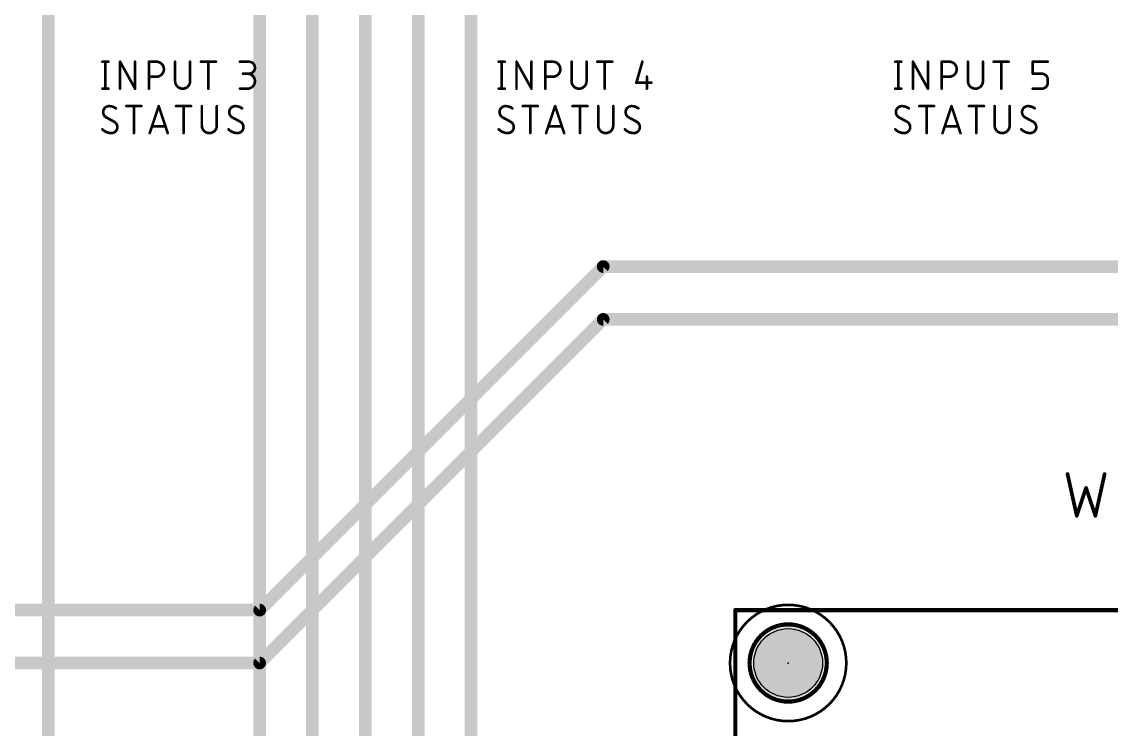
# Model space of a CAD drawing. Extents: x -9 to 239, y 2 to 147.
# Drawn here: x 138.4 to 190.8, y 75.6 to 109.6 of the extents above; entities that cross this region are included whole.
import ezdxf

# ---------------------------------------------------------------- set-up
doc = ezdxf.new("R2010")
doc.units = 0
for name, color, linetype in [('1', 12, 'CONTINUOUS'), ('16', 132, 'CONTINUOUS'), ('20', 53, 'CONTINUOUS'), ('21', 40, 'CONTINUOUS'), ('23', 53, 'CONTINUOUS'), ('25', 253, 'CONTINUOUS'), ('29', 253, 'CONTINUOUS'), ('30', 253, 'CONTINUOUS'), ('39', 12, 'CONTINUOUS'), ('41', 12, 'CONTINUOUS'), ('42', 132, 'CONTINUOUS')]:
    doc.layers.add(name, color=color, linetype=linetype)

msp = doc.modelspace()

# ---------------------------------------------------------------- linework, layer by layer
at = {"layer": '1', "const_width": 0.6096}
for points in [[(149.86, 81.28), (166.37, 97.79)], [(166.37, 97.79), (210.82, 97.79)], [(149.86, 78.74), (166.37, 95.25)], [(166.37, 95.25), (212.09, 95.25)], [(134.62, 81.28), (149.86, 81.28)], [(134.62, 78.74), (149.86, 78.74)]]:
    msp.add_lwpolyline(points, dxfattribs=at)
at = {"layer": '1', "const_width": 0.3048}
for points in [[(166.37, 97.9424, 1), (166.37, 97.6376)], [(166.4778, 97.6822, 1), (166.2622, 97.8978)], [(166.37, 95.4024, 1), (166.37, 95.0976)], [(166.4778, 95.1422, 1), (166.2622, 95.3578)], [(149.7522, 81.3878, 1), (149.9678, 81.1722)], [(149.86, 81.1276, 1), (149.86, 81.4324)], [(149.7522, 78.8478, 1), (149.9678, 78.6322)], [(149.86, 78.5876, 1), (149.86, 78.8924)]]:
    msp.add_lwpolyline(points, format="xyb", dxfattribs=at)
at = {"layer": '16', "const_width": 0.6096}
for points in [[(152.4, 60.96), (152.4, 135.135)], [(149.86, 59.69), (149.86, 133.35)], [(154.94, 132.08), (154.94, 62.23)], [(157.48, 129.54), (157.48, 63.5)], [(160.02, 128.247), (160.02, 64.77)], [(139.7, 114.3), (139.7, 66.04)]]:
    msp.add_lwpolyline(points, dxfattribs=at)
at = {"layer": '20'}
msp.add_circle((175.26, 78.74), 1.651, dxfattribs=at)
at = {"layer": '21', "const_width": 0.2032}
for points in [[(172.72, 81.28), (172.72, 17.78)], [(231.13, 81.28), (172.72, 81.28)]]:
    msp.add_lwpolyline(points, dxfattribs=at)
at = {"layer": '21', "const_width": 0.1016}
for points in [[(172.7708, 81.28, 1), (172.6692, 81.28)], [(172.72, 81.3308, 1), (172.72, 81.2292)]]:
    msp.add_lwpolyline(points, format="xyb", dxfattribs=at)
at = {"layer": '23'}
msp.add_point((175.26, 78.74), dxfattribs=at)
at = {"layer": '25'}
for points, const_width in [([(142.3035, 107.6325), (142.5914, 107.6325)], 0.127), ([(142.4474, 107.6325), (142.4474, 106.3371)], 0.127), ([(143.1544, 106.3371), (143.1544, 107.6325)], 0.127), ([(143.1544, 107.6325), (143.8741, 106.3371)], 0.127), ([(143.8741, 106.3371), (143.8741, 107.6325)], 0.127), ([(144.54, 106.3371), (144.54, 107.6325)], 0.127), ([(144.54, 107.6325), (144.8998, 107.6325)], 0.127), ([(145.8001, 107.6325), (145.8001, 106.6969)], 0.127), ([(146.5197, 106.6969), (146.5197, 107.6325)], 0.127), ([(147.0375, 107.6325), (147.7572, 107.6325)], 0.127), ([(147.3974, 106.3371), (147.3974, 107.6325)], 0.127), ([(148.9151, 107.6325), (149.3469, 107.6325)], 0.127), ([(161.3535, 107.6325), (161.6414, 107.6325)], 0.127), ([(161.4974, 107.6325), (161.4974, 106.3371)], 0.127), ([(162.2044, 106.3371), (162.2044, 107.6325)], 0.127), ([(162.2044, 107.6325), (162.9241, 106.3371)], 0.127), ([(162.9241, 106.3371), (162.9241, 107.6325)], 0.127), ([(163.59, 106.3371), (163.59, 107.6325)], 0.127), ([(163.59, 107.6325), (163.9498, 107.6325)], 0.127), ([(164.8501, 107.6325), (164.8501, 106.6969)], 0.127), ([(165.5697, 106.6969), (165.5697, 107.6325)], 0.127), ([(166.0875, 107.6325), (166.8072, 107.6325)], 0.127), ([(166.4474, 106.3371), (166.4474, 107.6325)], 0.127), ([(168.253, 107.6325), (167.9651, 106.625)], 0.127), ([(180.4035, 107.6325), (180.6914, 107.6325)], 0.127), ([(180.5474, 107.6325), (180.5474, 106.3371)], 0.127), ([(181.2544, 106.3371), (181.2544, 107.6325)], 0.127), ([(181.2544, 107.6325), (181.9741, 106.3371)], 0.127), ([(181.9741, 106.3371), (181.9741, 107.6325)], 0.127), ([(182.64, 106.3371), (182.64, 107.6325)], 0.127), ([(182.64, 107.6325), (182.9998, 107.6325)], 0.127), ([(183.9001, 107.6325), (183.9001, 106.6969)], 0.127), ([(184.6197, 106.6969), (184.6197, 107.6325)], 0.127), ([(185.1375, 107.6325), (185.8572, 107.6325)], 0.127), ([(185.4974, 106.3371), (185.4974, 107.6325)], 0.127), ([(187.0151, 107.0568), (187.0151, 107.6325)], 0.127), ([(187.0151, 107.6325), (187.7348, 107.6325)], 0.127), ([(144.8998, 106.9128), (144.54, 106.9128)], 0.127), ([(149.3469, 107.0568), (149.059, 107.0568)], 0.127), ([(163.9498, 106.9128), (163.59, 106.9128)], 0.127), ([(168.4689, 106.9128), (168.4689, 106.3371)], 0.127), ([(182.9998, 106.9128), (182.64, 106.9128)], 0.127), ([(187.4469, 107.0568), (187.0151, 107.0568)], 0.127), ([(187.7348, 106.625), (187.7348, 106.7689)], 0.127), ([(142.3035, 106.3371), (142.5914, 106.3371)], 0.127), ([(148.9151, 106.3371), (149.2749, 106.3371)], 0.127), ([(161.3535, 106.3371), (161.6414, 106.3371)], 0.127), ([(167.9651, 106.625), (168.6848, 106.625)], 0.127), ([(180.4035, 106.3371), (180.6914, 106.3371)], 0.127), ([(187.0151, 106.3371), (187.4469, 106.3371)], 0.127), ([(143.4556, 105.4989), (144.1753, 105.4989)], 0.127), ([(143.8155, 104.2035), (143.8155, 105.4989)], 0.127), ([(144.5785, 104.2035), (145.0103, 105.4989)], 0.127), ([(145.0103, 105.4989), (145.4421, 104.2035)], 0.127), ([(145.8453, 105.4989), (146.5649, 105.4989)], 0.127), ([(146.2051, 104.2035), (146.2051, 105.4989)], 0.127), ([(147.0828, 105.4989), (147.0828, 104.5633)], 0.127), ([(147.8024, 104.5633), (147.8024, 105.4989)], 0.127), ([(162.5056, 105.4989), (163.2253, 105.4989)], 0.127), ([(162.8655, 104.2035), (162.8655, 105.4989)], 0.127), ([(163.6285, 104.2035), (164.0603, 105.4989)], 0.127), ([(164.0603, 105.4989), (164.4921, 104.2035)], 0.127), ([(164.8953, 105.4989), (165.6149, 105.4989)], 0.127), ([(165.2551, 104.2035), (165.2551, 105.4989)], 0.127), ([(166.1328, 105.4989), (166.1328, 104.5633)], 0.127), ([(166.8524, 104.5633), (166.8524, 105.4989)], 0.127), ([(181.5556, 105.4989), (182.2753, 105.4989)], 0.127), ([(181.9155, 104.2035), (181.9155, 105.4989)], 0.127), ([(182.6785, 104.2035), (183.1103, 105.4989)], 0.127), ([(183.1103, 105.4989), (183.5421, 104.2035)], 0.127), ([(183.9453, 105.4989), (184.6649, 105.4989)], 0.127), ([(184.3051, 104.2035), (184.3051, 105.4989)], 0.127), ([(185.1828, 105.4989), (185.1828, 104.5633)], 0.127), ([(185.9024, 104.5633), (185.9024, 105.4989)], 0.127), ([(142.8792, 104.7433), (142.4834, 104.9592)], 0.127), ([(148.9386, 104.7433), (148.5428, 104.9592)], 0.127), ([(161.9292, 104.7433), (161.5334, 104.9592)], 0.127), ([(167.9887, 104.7433), (167.5928, 104.9592)], 0.127), ([(180.9792, 104.7433), (180.5834, 104.9592)], 0.127), ([(187.0387, 104.7433), (186.6428, 104.9592)], 0.127), ([(145.3341, 104.5273), (144.6864, 104.5273)], 0.127), ([(164.3841, 104.5273), (163.7364, 104.5273)], 0.127), ([(183.4341, 104.5273), (182.7864, 104.5273)], 0.127), ([(188.6839, 87.8205), (189.1298, 85.8139)], 0.1778), ([(190.0216, 85.8139), (190.4675, 87.8205)], 0.1778), ([(189.1298, 85.8139), (189.5757, 87.1516)], 0.1778), ([(189.5757, 87.1516), (190.0216, 85.8139)], 0.1778)]:
    msp.add_lwpolyline(points, dxfattribs=dict(at, const_width=const_width))
for points, const_width in [([(142.3035, 107.6643, 1), (142.3035, 107.6008)], 0.0635), ([(142.4792, 107.6325, 1), (142.4157, 107.6325)], 0.0635), ([(142.5914, 107.6008, 1), (142.5914, 107.6643)], 0.0635), ([(143.1861, 107.6325, 1), (143.1226, 107.6325)], 0.0635), ([(143.1822, 107.6479, 1), (143.1266, 107.6171)], 0.0635), ([(143.9058, 107.6325, 1), (143.8423, 107.6325)], 0.0635), ([(144.5717, 107.6325, 1), (144.5082, 107.6325)], 0.0635), ([(144.54, 107.6643, 1), (144.54, 107.6008)], 0.0635), ([(144.8998, 106.9128, 1), (144.8998, 107.6325)], 0.127), ([(144.8998, 107.6643, 1), (144.8998, 107.6008)], 0.0635), ([(144.8998, 107.6008, 1), (144.8998, 107.6643)], 0.0635), ([(145.8318, 107.6325, 1), (145.7683, 107.6325)], 0.0635), ([(146.5515, 107.6325, 1), (146.488, 107.6325)], 0.0635), ([(147.0375, 107.6643, 1), (147.0375, 107.6008)], 0.0635), ([(147.4291, 107.6325, 1), (147.3656, 107.6325)], 0.0635), ([(147.7572, 107.6008, 1), (147.7572, 107.6643)], 0.0635), ([(148.9151, 107.6643, 1), (148.9151, 107.6008)], 0.0635), ([(149.3469, 107.0568, 1), (149.3469, 107.6325)], 0.127), ([(149.3469, 107.6643, 1), (149.3469, 107.6008)], 0.0635), ([(149.3469, 107.6008, 1), (149.3469, 107.6643)], 0.0635), ([(161.3535, 107.6643, 1), (161.3535, 107.6008)], 0.0635), ([(161.5292, 107.6325, 1), (161.4657, 107.6325)], 0.0635), ([(161.6414, 107.6008, 1), (161.6414, 107.6643)], 0.0635), ([(162.2361, 107.6325, 1), (162.1726, 107.6325)], 0.0635), ([(162.2322, 107.6479, 1), (162.1766, 107.6171)], 0.0635), ([(162.9558, 107.6325, 1), (162.8923, 107.6325)], 0.0635), ([(163.6217, 107.6325, 1), (163.5582, 107.6325)], 0.0635), ([(163.59, 107.6643, 1), (163.59, 107.6008)], 0.0635), ([(163.9498, 106.9128, 1), (163.9498, 107.6325)], 0.127), ([(163.9498, 107.6643, 1), (163.9498, 107.6008)], 0.0635), ([(163.9498, 107.6008, 1), (163.9498, 107.6643)], 0.0635), ([(164.8818, 107.6325, 1), (164.8183, 107.6325)], 0.0635), ([(165.6015, 107.6325, 1), (165.538, 107.6325)], 0.0635), ([(166.0875, 107.6643, 1), (166.0875, 107.6008)], 0.0635), ([(166.4791, 107.6325, 1), (166.4156, 107.6325)], 0.0635), ([(166.8072, 107.6008, 1), (166.8072, 107.6643)], 0.0635), ([(168.2835, 107.6238, 1), (168.2224, 107.6412)], 0.0635), ([(180.4035, 107.6643, 1), (180.4035, 107.6008)], 0.0635), ([(180.5792, 107.6325, 1), (180.5157, 107.6325)], 0.0635), ([(180.6914, 107.6008, 1), (180.6914, 107.6643)], 0.0635), ([(181.2861, 107.6325, 1), (181.2226, 107.6325)], 0.0635), ([(181.2822, 107.6479, 1), (181.2266, 107.6171)], 0.0635), ([(182.0058, 107.6325, 1), (181.9423, 107.6325)], 0.0635), ([(182.6717, 107.6325, 1), (182.6082, 107.6325)], 0.0635), ([(182.64, 107.6643, 1), (182.64, 107.6008)], 0.0635), ([(182.9998, 106.9128, 1), (182.9998, 107.6325)], 0.127), ([(182.9998, 107.6643, 1), (182.9998, 107.6008)], 0.0635), ([(182.9998, 107.6008, 1), (182.9998, 107.6643)], 0.0635), ([(183.9318, 107.6325, 1), (183.8683, 107.6325)], 0.0635), ([(184.6515, 107.6325, 1), (184.588, 107.6325)], 0.0635), ([(185.1375, 107.6643, 1), (185.1375, 107.6008)], 0.0635), ([(185.5291, 107.6325, 1), (185.4656, 107.6325)], 0.0635), ([(185.8572, 107.6008, 1), (185.8572, 107.6643)], 0.0635), ([(187.0151, 107.6643, 1), (187.0151, 107.6008)], 0.0635), ([(187.0469, 107.6325, 1), (186.9834, 107.6325)], 0.0635), ([(187.7348, 107.6008, 1), (187.7348, 107.6643)], 0.0635), ([(144.54, 106.9446, 1), (144.54, 106.8811)], 0.0635), ([(144.8998, 106.9446, 1), (144.8998, 106.8811)], 0.0635), ([(144.8998, 106.8811, 1), (144.8998, 106.9446)], 0.0635), ([(149.059, 107.0885, 1), (149.059, 107.025)], 0.0635), ([(149.2749, 106.3371, 1), (149.2749, 107.0568)], 0.127), ([(149.2749, 107.0885, 1), (149.2749, 107.025)], 0.0635), ([(149.3469, 107.0885, 1), (149.3469, 107.025)], 0.0635), ([(149.3469, 107.025, 1), (149.3469, 107.0885)], 0.0635), ([(163.59, 106.9446, 1), (163.59, 106.8811)], 0.0635), ([(163.9498, 106.9446, 1), (163.9498, 106.8811)], 0.0635), ([(163.9498, 106.8811, 1), (163.9498, 106.9446)], 0.0635), ([(168.5006, 106.9128, 1), (168.4371, 106.9128)], 0.0635), ([(182.64, 106.9446, 1), (182.64, 106.8811)], 0.0635), ([(182.9998, 106.9446, 1), (182.9998, 106.8811)], 0.0635), ([(182.9998, 106.8811, 1), (182.9998, 106.9446)], 0.0635), ([(187.0151, 107.0885, 1), (187.0151, 107.025)], 0.0635), ([(186.9834, 107.0568, 1), (187.0469, 107.0568)], 0.0635), ([(187.7348, 106.7689, 0.4142), (187.4469, 107.0568)], 0.127), ([(187.4469, 107.0885, 1), (187.4469, 107.025)], 0.0635), ([(187.4469, 107.025, 1), (187.4469, 107.0885)], 0.0635), ([(187.7665, 106.7689, 1), (187.703, 106.7689)], 0.0635), ([(142.3035, 106.3689, 1), (142.3035, 106.3054)], 0.0635), ([(142.4157, 106.3371, 1), (142.4792, 106.3371)], 0.0635), ([(142.5914, 106.3054, 1), (142.5914, 106.3689)], 0.0635), ([(143.1226, 106.3371, 1), (143.1861, 106.3371)], 0.0635), ([(143.8423, 106.3371, 1), (143.9058, 106.3371)], 0.0635), ([(143.8463, 106.3217, 1), (143.9018, 106.3525)], 0.0635), ([(144.5082, 106.3371, 1), (144.5717, 106.3371)], 0.0635), ([(145.8001, 106.6969, 1), (146.5197, 106.6969)], 0.127), ([(145.8318, 106.6969, 1), (145.7683, 106.6969)], 0.0635), ([(145.7683, 106.6969, 1), (145.8318, 106.6969)], 0.0635), ([(146.5515, 106.6969, 1), (146.488, 106.6969)], 0.0635), ([(146.488, 106.6969, 1), (146.5515, 106.6969)], 0.0635), ([(147.3656, 106.3371, 1), (147.4291, 106.3371)], 0.0635), ([(148.9151, 106.3689, 1), (148.9151, 106.3054)], 0.0635), ([(149.2749, 106.3689, 1), (149.2749, 106.3054)], 0.0635), ([(149.2749, 106.3054, 1), (149.2749, 106.3689)], 0.0635), ([(161.3535, 106.3689, 1), (161.3535, 106.3054)], 0.0635), ([(161.4657, 106.3371, 1), (161.5292, 106.3371)], 0.0635), ([(161.6414, 106.3054, 1), (161.6414, 106.3689)], 0.0635), ([(162.1726, 106.3371, 1), (162.2361, 106.3371)], 0.0635), ([(162.8923, 106.3371, 1), (162.9558, 106.3371)], 0.0635), ([(162.8963, 106.3217, 1), (162.9518, 106.3525)], 0.0635), ([(163.5582, 106.3371, 1), (163.6217, 106.3371)], 0.0635), ([(164.8501, 106.6969, 1), (165.5697, 106.6969)], 0.127), ([(164.8818, 106.6969, 1), (164.8183, 106.6969)], 0.0635), ([(164.8183, 106.6969, 1), (164.8818, 106.6969)], 0.0635), ([(165.6015, 106.6969, 1), (165.538, 106.6969)], 0.0635), ([(165.538, 106.6969, 1), (165.6015, 106.6969)], 0.0635), ([(166.4156, 106.3371, 1), (166.4791, 106.3371)], 0.0635), ([(167.9651, 106.6567, 1), (167.9651, 106.5932)], 0.0635), ([(167.9346, 106.6337, 1), (167.9956, 106.6162)], 0.0635), ([(168.4371, 106.3371, 1), (168.5006, 106.3371)], 0.0635), ([(168.6848, 106.5932, 1), (168.6848, 106.6567)], 0.0635), ([(180.4035, 106.3689, 1), (180.4035, 106.3054)], 0.0635), ([(180.5157, 106.3371, 1), (180.5792, 106.3371)], 0.0635), ([(180.6914, 106.3054, 1), (180.6914, 106.3689)], 0.0635), ([(181.2226, 106.3371, 1), (181.2861, 106.3371)], 0.0635), ([(181.9423, 106.3371, 1), (182.0058, 106.3371)], 0.0635), ([(181.9463, 106.3217, 1), (182.0018, 106.3525)], 0.0635), ([(182.6082, 106.3371, 1), (182.6717, 106.3371)], 0.0635), ([(183.9001, 106.6969, 1), (184.6197, 106.6969)], 0.127), ([(183.9318, 106.6969, 1), (183.8683, 106.6969)], 0.0635), ([(183.8683, 106.6969, 1), (183.9318, 106.6969)], 0.0635), ([(184.6515, 106.6969, 1), (184.588, 106.6969)], 0.0635), ([(184.588, 106.6969, 1), (184.6515, 106.6969)], 0.0635), ([(185.4656, 106.3371, 1), (185.5291, 106.3371)], 0.0635), ([(187.0151, 106.3689, 1), (187.0151, 106.3054)], 0.0635), ([(187.4469, 106.3371, 0.4142), (187.7348, 106.625)], 0.127), ([(187.4469, 106.3689, 1), (187.4469, 106.3054)], 0.0635), ([(187.4469, 106.3054, 1), (187.4469, 106.3689)], 0.0635), ([(187.703, 106.7689, 1), (187.7665, 106.7689)], 0.0635), ([(187.7665, 106.625, 1), (187.703, 106.625)], 0.0635), ([(187.703, 106.625, 1), (187.7665, 106.625)], 0.0635), ([(142.6274, 105.4989, 0.4142), (142.3395, 105.211)], 0.127), ([(142.3395, 105.211, 0.2656), (142.4834, 104.9592)], 0.127), ([(142.3712, 105.211, 1), (142.3077, 105.211)], 0.0635), ([(142.3077, 105.211, 1), (142.3712, 105.211)], 0.0635), ([(142.6273, 105.5307, 1), (142.6274, 105.4672)], 0.0635), ([(142.9512, 105.391, 0.1623), (142.6274, 105.4989)], 0.127), ([(142.6274, 105.4672, 1), (142.6274, 105.5307)], 0.0635), ([(142.9321, 105.3656, 1), (142.9703, 105.4163)], 0.0635), ([(143.4556, 105.5307, 1), (143.4556, 105.4672)], 0.0635), ([(143.8472, 105.4989, 1), (143.7837, 105.4989)], 0.0635), ([(144.1753, 105.4672, 1), (144.1753, 105.5307)], 0.0635), ([(145.0404, 105.5089, 1), (144.9802, 105.4889)], 0.0635), ([(145.0404, 105.4889, 1), (144.9802, 105.5089)], 0.0635), ([(145.8453, 105.5307, 1), (145.8453, 105.4672)], 0.0635), ([(146.2369, 105.4989, 1), (146.1734, 105.4989)], 0.0635), ([(146.5649, 105.4672, 1), (146.5649, 105.5307)], 0.0635), ([(147.1145, 105.4989, 1), (147.051, 105.4989)], 0.0635), ([(147.8342, 105.4989, 1), (147.7707, 105.4989)], 0.0635), ([(148.6868, 105.4989, 0.4142), (148.3989, 105.211)], 0.127), ([(148.3989, 105.211, 0.2656), (148.5428, 104.9592)], 0.127), ([(148.4306, 105.211, 1), (148.3672, 105.211)], 0.0635), ([(148.3672, 105.211, 1), (148.4306, 105.211)], 0.0635), ([(149.0106, 105.391, 0.1623), (148.6868, 105.4989)], 0.127), ([(148.6868, 105.5307, 1), (148.6868, 105.4672)], 0.0635), ([(148.6868, 105.4672, 1), (148.6868, 105.5307)], 0.0635), ([(148.9916, 105.3656, 1), (149.0297, 105.4163)], 0.0635), ([(161.6774, 105.4989, 0.4142), (161.3895, 105.211)], 0.127), ([(161.3895, 105.211, 0.2656), (161.5334, 104.9592)], 0.127), ([(161.4212, 105.211, 1), (161.3577, 105.211)], 0.0635), ([(161.3577, 105.211, 1), (161.4212, 105.211)], 0.0635), ([(161.6773, 105.5307, 1), (161.6774, 105.4672)], 0.0635), ([(162.0012, 105.391, 0.1623), (161.6774, 105.4989)], 0.127), ([(161.6774, 105.4672, 1), (161.6774, 105.5307)], 0.0635), ([(161.9821, 105.3656, 1), (162.0203, 105.4163)], 0.0635), ([(162.5056, 105.5307, 1), (162.5056, 105.4672)], 0.0635), ([(162.8972, 105.4989, 1), (162.8337, 105.4989)], 0.0635), ([(163.2253, 105.4672, 1), (163.2253, 105.5307)], 0.0635), ([(164.0904, 105.5089, 1), (164.0302, 105.4889)], 0.0635), ([(164.0904, 105.4889, 1), (164.0302, 105.5089)], 0.0635), ([(164.8953, 105.5307, 1), (164.8953, 105.4672)], 0.0635), ([(165.2869, 105.4989, 1), (165.2234, 105.4989)], 0.0635), ([(165.6149, 105.4672, 1), (165.6149, 105.5307)], 0.0635), ([(166.1645, 105.4989, 1), (166.101, 105.4989)], 0.0635), ([(166.8842, 105.4989, 1), (166.8207, 105.4989)], 0.0635), ([(167.7368, 105.4989, 0.4142), (167.4489, 105.211)], 0.127), ([(167.4489, 105.211, 0.2656), (167.5928, 104.9592)], 0.127), ([(167.4806, 105.211, 1), (167.4172, 105.211)], 0.0635), ([(167.4172, 105.211, 1), (167.4806, 105.211)], 0.0635), ([(168.0606, 105.391, 0.1623), (167.7368, 105.4989)], 0.127), ([(167.7368, 105.5307, 1), (167.7368, 105.4672)], 0.0635), ([(167.7368, 105.4672, 1), (167.7368, 105.5307)], 0.0635), ([(168.0416, 105.3656, 1), (168.0797, 105.4163)], 0.0635), ([(180.7274, 105.4989, 0.4142), (180.4395, 105.211)], 0.127), ([(180.4395, 105.211, 0.2656), (180.5834, 104.9592)], 0.127), ([(180.4712, 105.211, 1), (180.4077, 105.211)], 0.0635), ([(180.4077, 105.211, 1), (180.4712, 105.211)], 0.0635), ([(180.7273, 105.5307, 1), (180.7274, 105.4672)], 0.0635), ([(181.0512, 105.391, 0.1623), (180.7274, 105.4989)], 0.127), ([(180.7274, 105.4672, 1), (180.7274, 105.5307)], 0.0635), ([(181.0321, 105.3656, 1), (181.0703, 105.4163)], 0.0635), ([(181.5556, 105.5307, 1), (181.5556, 105.4672)], 0.0635), ([(181.9472, 105.4989, 1), (181.8837, 105.4989)], 0.0635), ([(182.2753, 105.4672, 1), (182.2753, 105.5307)], 0.0635), ([(183.1404, 105.5089, 1), (183.0802, 105.4889)], 0.0635), ([(183.1404, 105.4889, 1), (183.0802, 105.5089)], 0.0635), ([(183.9453, 105.5307, 1), (183.9453, 105.4672)], 0.0635), ([(184.3369, 105.4989, 1), (184.2734, 105.4989)], 0.0635), ([(184.6649, 105.4672, 1), (184.6649, 105.5307)], 0.0635), ([(185.2145, 105.4989, 1), (185.151, 105.4989)], 0.0635), ([(185.9342, 105.4989, 1), (185.8707, 105.4989)], 0.0635), ([(186.7868, 105.4989, 0.4142), (186.4989, 105.211)], 0.127), ([(186.4989, 105.211, 0.2656), (186.6428, 104.9592)], 0.127), ([(186.5307, 105.211, 1), (186.4672, 105.211)], 0.0635), ([(186.4672, 105.211, 1), (186.5307, 105.211)], 0.0635), ([(187.1106, 105.391, 0.1623), (186.7868, 105.4989)], 0.127), ([(186.7868, 105.5307, 1), (186.7868, 105.4672)], 0.0635), ([(186.7868, 105.4672, 1), (186.7868, 105.5307)], 0.0635), ([(187.0916, 105.3656, 1), (187.1297, 105.4163)], 0.0635), ([(142.4986, 104.987, 1), (142.4682, 104.9313)], 0.0635), ([(142.4673, 104.9318, 1), (142.4995, 104.9865)], 0.0635), ([(143.0232, 104.4914, 0.2656), (142.8792, 104.7433)], 0.127), ([(142.8954, 104.7706, 1), (142.8631, 104.7159)], 0.0635), ([(142.864, 104.7154, 1), (142.8944, 104.7711)], 0.0635), ([(148.558, 104.987, 1), (148.5276, 104.9313)], 0.0635), ([(148.5267, 104.9318, 1), (148.559, 104.9865)], 0.0635), ([(149.0826, 104.4914, 0.2656), (148.9386, 104.7433)], 0.127), ([(148.9548, 104.7706, 1), (148.9225, 104.7159)], 0.0635), ([(148.9234, 104.7154, 1), (148.9539, 104.7711)], 0.0635), ([(161.5486, 104.987, 1), (161.5182, 104.9313)], 0.0635), ([(161.5173, 104.9318, 1), (161.5495, 104.9865)], 0.0635), ([(162.0732, 104.4914, 0.2656), (161.9292, 104.7433)], 0.127), ([(161.9454, 104.7706, 1), (161.9131, 104.7159)], 0.0635), ([(161.914, 104.7154, 1), (161.9444, 104.7711)], 0.0635), ([(167.608, 104.987, 1), (167.5776, 104.9313)], 0.0635), ([(167.5767, 104.9318, 1), (167.609, 104.9865)], 0.0635), ([(168.0048, 104.7706, 1), (167.9725, 104.7159)], 0.0635), ([(168.1326, 104.4914, 0.2656), (167.9887, 104.7433)], 0.127), ([(167.9734, 104.7154, 1), (168.0039, 104.7711)], 0.0635), ([(180.5986, 104.987, 1), (180.5682, 104.9313)], 0.0635), ([(180.5673, 104.9318, 1), (180.5995, 104.9865)], 0.0635), ([(181.1232, 104.4914, 0.2656), (180.9792, 104.7433)], 0.127), ([(180.9954, 104.7706, 1), (180.9631, 104.7159)], 0.0635), ([(180.964, 104.7154, 1), (180.9944, 104.7711)], 0.0635), ([(186.658, 104.987, 1), (186.6276, 104.9313)], 0.0635), ([(186.6267, 104.9318, 1), (186.659, 104.9865)], 0.0635), ([(187.0548, 104.7706, 1), (187.0225, 104.7159)], 0.0635), ([(187.1826, 104.4914, 0.2656), (187.0387, 104.7433)], 0.127), ([(187.0234, 104.7154, 1), (187.0539, 104.7711)], 0.0635), ([(142.3035, 104.3834, 0.2), (142.7353, 104.2035)], 0.127), ([(142.326, 104.4058, 1), (142.281, 104.3611)], 0.0635), ([(142.7353, 104.2035, 0.4142), (143.0232, 104.4914)], 0.127), ([(142.7353, 104.2352, 1), (142.7353, 104.1717)], 0.0635), ([(142.7353, 104.1718, 1), (142.7353, 104.2352)], 0.0635), ([(143.0549, 104.4914, 1), (142.9914, 104.4914)], 0.0635), ([(142.9914, 104.4914, 1), (143.0549, 104.4914)], 0.0635), ([(143.7837, 104.2035, 1), (143.8472, 104.2035)], 0.0635), ([(144.5484, 104.2135, 1), (144.6086, 104.1935)], 0.0635), ([(144.6864, 104.5591, 1), (144.6864, 104.4956)], 0.0635), ([(145.3341, 104.4956, 1), (145.3341, 104.5591)], 0.0635), ([(145.412, 104.1935, 1), (145.4722, 104.2135)], 0.0635), ([(146.1734, 104.2035, 1), (146.2369, 104.2035)], 0.0635), ([(147.1145, 104.5633, 1), (147.051, 104.5633)], 0.0635), ([(147.051, 104.5633, 1), (147.1145, 104.5633)], 0.0635), ([(147.0828, 104.5633, 1), (147.8024, 104.5633)], 0.127), ([(147.8342, 104.5633, 1), (147.7707, 104.5633)], 0.0635), ([(147.7707, 104.5633, 1), (147.8342, 104.5633)], 0.0635), ([(148.3629, 104.3834, 0.2), (148.7947, 104.2035)], 0.127), ([(148.3855, 104.4058, 1), (148.3404, 104.3611)], 0.0635), ([(148.7947, 104.2035, 0.4142), (149.0826, 104.4914)], 0.127), ([(148.7947, 104.2352, 1), (148.7947, 104.1717)], 0.0635), ([(148.7947, 104.1718, 1), (148.7947, 104.2352)], 0.0635), ([(149.1143, 104.4914, 1), (149.0508, 104.4914)], 0.0635), ([(149.0508, 104.4914, 1), (149.1143, 104.4914)], 0.0635), ([(161.3535, 104.3834, 0.2), (161.7853, 104.2035)], 0.127), ([(161.376, 104.4058, 1), (161.331, 104.3611)], 0.0635), ([(161.7853, 104.2035, 0.4142), (162.0732, 104.4914)], 0.127), ([(161.7853, 104.2352, 1), (161.7853, 104.1717)], 0.0635), ([(161.7853, 104.1718, 1), (161.7853, 104.2352)], 0.0635), ([(162.1049, 104.4914, 1), (162.0414, 104.4914)], 0.0635), ([(162.0414, 104.4914, 1), (162.1049, 104.4914)], 0.0635), ([(162.8337, 104.2035, 1), (162.8972, 104.2035)], 0.0635), ([(163.5984, 104.2135, 1), (163.6586, 104.1935)], 0.0635), ([(163.7364, 104.5591, 1), (163.7364, 104.4956)], 0.0635), ([(164.3841, 104.4956, 1), (164.3841, 104.5591)], 0.0635), ([(164.462, 104.1935, 1), (164.5222, 104.2135)], 0.0635), ([(165.2234, 104.2035, 1), (165.2869, 104.2035)], 0.0635), ([(166.1328, 104.5633, 1), (166.8524, 104.5633)], 0.127), ([(166.1645, 104.5633, 1), (166.101, 104.5633)], 0.0635), ([(166.101, 104.5633, 1), (166.1645, 104.5633)], 0.0635), ([(166.8842, 104.5633, 1), (166.8207, 104.5633)], 0.0635), ([(166.8207, 104.5633, 1), (166.8842, 104.5633)], 0.0635), ([(167.4129, 104.3834, 0.2), (167.8447, 104.2035)], 0.127), ([(167.4355, 104.4058, 1), (167.3904, 104.3611)], 0.0635), ([(167.8447, 104.2035, 0.4142), (168.1326, 104.4914)], 0.127), ([(167.8447, 104.2352, 1), (167.8447, 104.1717)], 0.0635), ([(167.8447, 104.1718, 1), (167.8447, 104.2352)], 0.0635), ([(168.1643, 104.4914, 1), (168.1008, 104.4914)], 0.0635), ([(168.1008, 104.4914, 1), (168.1643, 104.4914)], 0.0635), ([(180.4035, 104.3834, 0.2), (180.8353, 104.2035)], 0.127), ([(180.426, 104.4058, 1), (180.381, 104.3611)], 0.0635), ([(180.8353, 104.2035, 0.4142), (181.1232, 104.4914)], 0.127), ([(180.8353, 104.2352, 1), (180.8353, 104.1717)], 0.0635), ([(180.8353, 104.1718, 1), (180.8353, 104.2352)], 0.0635), ([(181.1549, 104.4914, 1), (181.0914, 104.4914)], 0.0635), ([(181.0914, 104.4914, 1), (181.1549, 104.4914)], 0.0635), ([(181.8837, 104.2035, 1), (181.9472, 104.2035)], 0.0635), ([(182.6484, 104.2135, 1), (182.7086, 104.1935)], 0.0635), ([(182.7864, 104.5591, 1), (182.7864, 104.4956)], 0.0635), ([(183.4341, 104.4956, 1), (183.4341, 104.5591)], 0.0635), ([(183.512, 104.1935, 1), (183.5722, 104.2135)], 0.0635), ([(184.2734, 104.2035, 1), (184.3369, 104.2035)], 0.0635), ([(185.1828, 104.5633, 1), (185.9024, 104.5633)], 0.127), ([(185.2145, 104.5633, 1), (185.151, 104.5633)], 0.0635), ([(185.151, 104.5633, 1), (185.2145, 104.5633)], 0.0635), ([(185.9342, 104.5633, 1), (185.8707, 104.5633)], 0.0635), ([(185.8707, 104.5633, 1), (185.9342, 104.5633)], 0.0635), ([(186.4629, 104.3834, 0.2), (186.8947, 104.2035)], 0.127), ([(186.4855, 104.4058, 1), (186.4404, 104.3611)], 0.0635), ([(186.8947, 104.2035, 0.4142), (187.1826, 104.4914)], 0.127), ([(186.8947, 104.2352, 1), (186.8947, 104.1717)], 0.0635), ([(186.8947, 104.1718, 1), (186.8947, 104.2352)], 0.0635), ([(187.2143, 104.4914, 1), (187.1508, 104.4914)], 0.0635), ([(187.1508, 104.4914, 1), (187.2143, 104.4914)], 0.0635), ([(188.7273, 87.8301, 1), (188.6405, 87.8109)], 0.0889), ([(190.5109, 87.8109, 1), (190.4242, 87.8301)], 0.0889), ([(189.6179, 87.1657, 1), (189.5336, 87.1376)], 0.0889), ([(189.6179, 87.1376, 1), (189.5336, 87.1657)], 0.0889), ([(189.0876, 85.828, 1), (189.172, 85.7998)], 0.0889), ([(189.0864, 85.8043, 1), (189.1732, 85.8235)], 0.0889), ([(189.9782, 85.8235, 1), (190.065, 85.8043)], 0.0889), ([(189.9795, 85.7998, 1), (190.0638, 85.828)], 0.0889)]:
    msp.add_lwpolyline(points, format="xyb", dxfattribs=dict(at, const_width=const_width))
at = {"layer": '29', "const_width": 1.7145}
msp.add_lwpolyline([(175.26, 77.8828, 1), (175.26, 79.5973, 1), (175.26, 77.8828)], format="xyb", dxfattribs=at)
at = {"layer": '30', "const_width": 1.7145}
msp.add_lwpolyline([(175.26, 77.8828, 1), (175.26, 79.5973, 1), (175.26, 77.8828)], format="xyb", dxfattribs=at)
at = {"layer": '39', "const_width": 0.127}
msp.add_lwpolyline([(175.26, 75.946, 1), (175.26, 81.534, 1), (175.26, 75.946)], format="xyb", dxfattribs=at)
at = {"layer": '41'}
for points, const_width in [([(177.1142, 78.74, 1), (173.4058, 78.74)], 0.2032), ([(173.4058, 78.74, 1), (177.1142, 78.74)], 0.2032), ([(173.4566, 78.74, 1), (173.355, 78.74)], 0.1016), ([(173.355, 78.74, 1), (173.4566, 78.74)], 0.1016), ([(177.165, 78.74, 1), (177.0634, 78.74)], 0.1016), ([(177.0634, 78.74, 1), (177.165, 78.74)], 0.1016)]:
    msp.add_lwpolyline(points, format="xyb", dxfattribs=dict(at, const_width=const_width))
at = {"layer": '42'}
for points, const_width in [([(177.1142, 78.74, 1), (173.4058, 78.74)], 0.2032), ([(173.4058, 78.74, 1), (177.1142, 78.74)], 0.2032), ([(173.4566, 78.74, 1), (173.355, 78.74)], 0.1016), ([(173.355, 78.74, 1), (173.4566, 78.74)], 0.1016), ([(177.165, 78.74, 1), (177.0634, 78.74)], 0.1016), ([(177.0634, 78.74, 1), (177.165, 78.74)], 0.1016)]:
    msp.add_lwpolyline(points, format="xyb", dxfattribs=dict(at, const_width=const_width))

doc.saveas('drawing.dxf')
